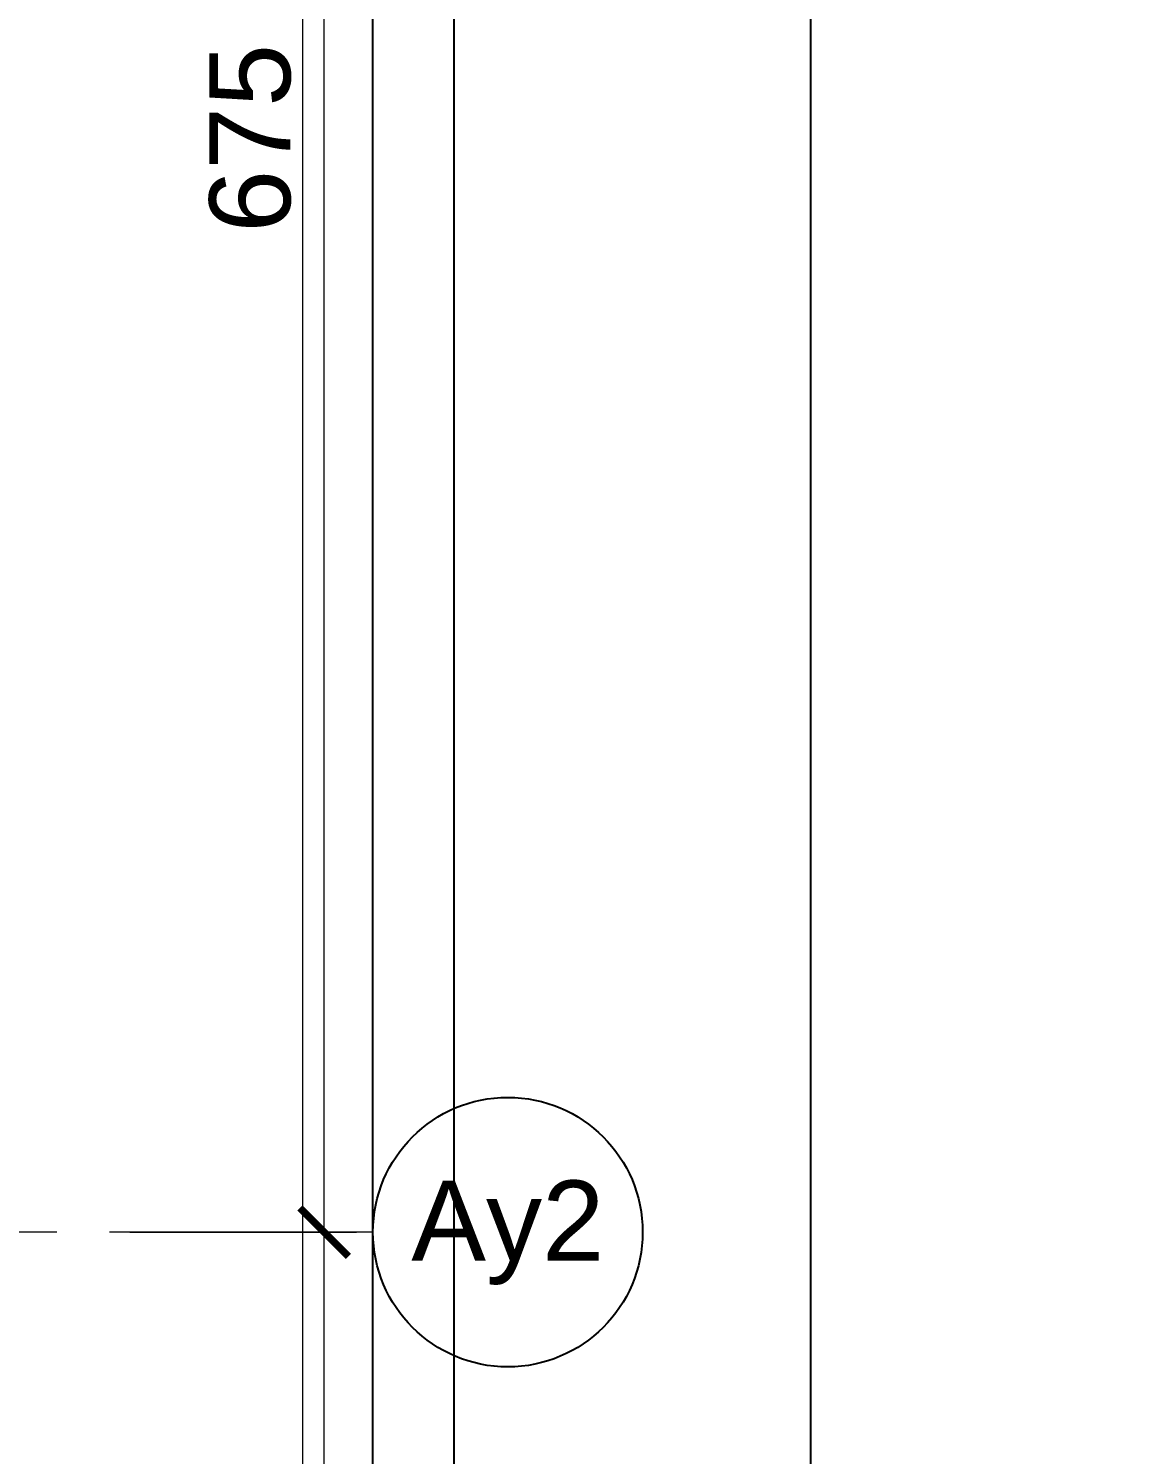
# Model space of a CAD drawing. Header units: centimetres. Extents: x 54080 to 84019, y -57712 to -39496.
# Drawn here: x 59291.4 to 59633.5, y -50741 to -50301 of the extents above; entities that cross this region are included whole.
import ezdxf
from ezdxf.enums import TextEntityAlignment as Align

# ---------------------------------------------------------------- set-up
doc = ezdxf.new("R2010")
doc.units = ezdxf.units.CM
doc.header["$LTSCALE"] = 50
doc.header["$MEASUREMENT"] = 0
doc.linetypes.add('AXES', pattern=[2, 1.25, -0.25, 0.25, -0.25])
doc.linetypes.add('CONTINU', pattern=[0])
doc.layers.get('0').update_dxf_attribs({"color": 8})
for name, color, linetype in [('AXES', 10, 'AXES'), ('BETON COUPE', 3, 'CONTINU'), ('COTE 50ème', 1, 'Continuous')]:
    doc.layers.add(name, color=color, linetype=linetype)
doc.layers.add('FMULT', color=150, linetype='Continuous', plot=False)
doc.layers.add('MACONNERIE COUPE', color=7, linetype='Continuous', lineweight=30)
doc.styles.add('FN_TEXT_1.50', font='arial.ttf', dxfattribs={"height": 10})
doc.styles.add('RS_TEXT_1.50', font='arial.ttf', dxfattribs={"height": 12.5})
doc.styles.add('RS_TXT_100', font='arial.ttf', dxfattribs={"height": 25})
doc.styles.add('RS_TXT_50', font='arial.ttf', dxfattribs={"height": 12.5})
doc.dimstyles.new('RS_100CM_LINEAIRE', dxfattribs={"dimscale": 10, "dimtxt": 25, "dimasz": 1.5, "dimexe": 1, "dimexo": 2.5, "dimgap": 1, "dimtad": 1, "dimdec": 1, "dimrnd": 0.5, "dimdsep": 46, "dimtxsty": 'RS_TXT_100', "dimblk1": 'ARCHTICK', "dimblk2": 'ARCHTICK', "dimsah": 1, "dimcen": 2.5, "dimdle": 1, "dimclrt": 4, "dimadec": 0, "dimazin": 2, "dimtfac": 1, "dimtdec": 1, "dimtix": 1, "dimtmove": 2, "dimatfit": 3, "dimfxl": 1, "dimtolj": 1, "dimtzin": 0, "dimarcsym": 0})
doc.dimstyles.new('RS_50CM_LINEAIRE', dxfattribs={"dimscale": 5, "dimtxt": 12.5, "dimasz": 1.5, "dimexe": 1, "dimexo": 2.5, "dimgap": 1, "dimtad": 1, "dimdec": 1, "dimrnd": 0.5, "dimdsep": 46, "dimtxsty": 'RS_TXT_50', "dimblk1": 'ARCHTICK', "dimblk2": 'ARCHTICK', "dimsah": 1, "dimcen": 2.5, "dimdle": 1, "dimclrt": 4, "dimadec": 0, "dimazin": 2, "dimtfac": 1, "dimtdec": 1, "dimtix": 1, "dimtmove": 2, "dimatfit": 3, "dimfxl": 1, "dimtolj": 1, "dimtzin": 0, "dimarcsym": 0})

# ---------------------------------------------------------------- blocks, each defined once
blk = doc.blocks.new('AXES_FN')
at = {"color": 0, "linetype": 'Continuous'}
blk.add_circle((0, 15), 22.18, dxfattribs=at)
at = {"color": 0, "style": 'FN_TEXT_1.50'}
blk.add_attdef('AXES', text='', height=12.5, dxfattribs=at).set_placement((-48.89, 20.63), align=Align.MIDDLE_CENTER)
blk = doc.blocks.new('_ArchTick')
at = {"color": 0, "linetype": 'ByBlock', "const_width": 0.15}
blk.add_lwpolyline([(-0.5, -0.5), (0.5, 0.5)], dxfattribs=at)
blk = doc.blocks.new('*D125')
at = {"layer": 'AXES', "color": 0, "linetype": 'Continuous', "lineweight": -2, "ltscale": 0.5, "transparency": 16777216}
for p, q in [((75343.39, -42314.73), (75343.39, -41694.73)), ((75283.45, -41704.73), (75353.39, -41704.73)), ((75283.45, -42304.73), (75353.39, -42304.73))]:
    blk.add_line(p, q, dxfattribs=at)
at = {"layer": 'Defpoints', "color": 0, "linetype": 'Continuous', "ltscale": 0.5, "transparency": 16777216}
for p in [(75258.45, -41704.73), (75343.39, -41704.73), (75258.45, -42304.73)]:
    blk.add_point(p, dxfattribs=at)
at = {"layer": 'AXES', "color": 0, "linetype": 'Continuous', "lineweight": -2, "ltscale": 0.5, "transparency": 16777216, "xscale": 15, "yscale": 15, "zscale": 15}
for p, rotation in [((75343.39, -41704.73), 90), ((75343.39, -42304.73), 270)]:
    blk.add_blockref('_ArchTick', p, dxfattribs=dict(at, rotation=rotation))
at = {"layer": 'AXES', "color": 4, "linetype": 'Continuous', "lineweight": 5, "ltscale": 0.5, "transparency": 16777216, "insert": (75320.63, -42004.73), "char_height": 25, "attachment_point": 5, "rotation": 90, "style": 'RS_TXT_100'}
blk.add_mtext('\\A1;600', dxfattribs=at)
blk = doc.blocks.new('*D126')
at = {"layer": 'AXES', "color": 0, "linetype": 'Continuous', "lineweight": -2, "ltscale": 0.5, "transparency": 16777216}
for p, q in [((75343.39, -41714.73), (75343.39, -41019.73)), ((75283.45, -41029.73), (75353.39, -41029.73)), ((75283.45, -41704.73), (75353.39, -41704.73))]:
    blk.add_line(p, q, dxfattribs=at)
at = {"layer": 'Defpoints', "color": 0, "linetype": 'Continuous', "ltscale": 0.5, "transparency": 16777216}
for p in [(75258.45, -41029.73), (75343.39, -41029.73), (75258.45, -41704.73)]:
    blk.add_point(p, dxfattribs=at)
at = {"layer": 'AXES', "color": 0, "linetype": 'Continuous', "lineweight": -2, "ltscale": 0.5, "transparency": 16777216, "xscale": 15, "yscale": 15, "zscale": 15}
for p, rotation in [((75343.39, -41029.73), 90), ((75343.39, -41704.73), 270)]:
    blk.add_blockref('_ArchTick', p, dxfattribs=dict(at, rotation=rotation))
at = {"layer": 'AXES', "color": 4, "linetype": 'Continuous', "lineweight": 5, "ltscale": 0.5, "transparency": 16777216, "insert": (75320.63, -41367.23), "char_height": 25, "attachment_point": 5, "rotation": 90, "style": 'RS_TXT_100'}
blk.add_mtext('\\A1;675', dxfattribs=at)
blk = doc.blocks.new('*D1428')
at = {"layer": 'COTE 50ème', "color": 0, "lineweight": -2, "ltscale": 0.5, "transparency": 16777216}
for p, q in [((59532.74, -54718.51), (59532.74, -49522.22)), ((59290.09, -49527.22), (59537.74, -49527.22)), ((59290.09, -54713.51), (59537.74, -54713.51))]:
    blk.add_line(p, q, dxfattribs=at)
at = {"layer": 'Defpoints', "color": 0, "ltscale": 0.5, "transparency": 16777216}
for p in [(59277.59, -49527.22), (59532.74, -49527.22), (59277.59, -54713.51)]:
    blk.add_point(p, dxfattribs=at)
at = {"layer": 'COTE 50ème', "color": 0, "lineweight": -2, "ltscale": 0.5, "transparency": 16777216, "xscale": 7.5, "yscale": 7.5, "zscale": 7.5}
for p, rotation in [((59532.74, -49527.22), 90), ((59532.74, -54713.51), 270)]:
    blk.add_blockref('_ArchTick', p, dxfattribs=dict(at, rotation=rotation))
at = {"layer": 'COTE 50ème', "color": 4, "ltscale": 0.5, "transparency": 16777216, "insert": (59521.36, -52120.37), "char_height": 12.5, "attachment_point": 5, "rotation": 90, "style": 'RS_TXT_50'}
blk.add_mtext('\\A1;5186.5', dxfattribs=at)
blk = doc.blocks.new('A$C99aa3423')
at = {"layer": 'AXES', "lineweight": 5, "ltscale": 1.3}
blk.add_line((3195, 190), (-1985, 190), dxfattribs=at)
at = {"layer": 'AXES', "linetype": 'ByBlock'}
ref = blk.add_blockref('AXES_FN', (3208.46, 190), dxfattribs=dict(at, xscale=1.875, yscale=1.875, zscale=1.875, rotation=270))
ref.add_attrib('AXES', 'Ay2', dxfattribs={"layer": '0', "color": 0, "height": 24.75, "style": 'RS_TEXT_1.50'}).set_placement((3236.59, 190), align=Align.MIDDLE)
at = {"layer": 'AXES', "linetype": 'Continuous', "lineweight": 5, "ltscale": 0.5}
for base, p1, p2, picture, middle in [((3179.95, 865), (3095, 190), (3095, 865), '*D126', (3157.18, 527.5)), ((3179.95, 190), (3095, -410), (3095, 190), '*D125', (3157.18, -110))]:
    dim = blk.add_linear_dim(base=base, p1=p1, p2=p2, angle=270, dimstyle='RS_100CM_LINEAIRE', dxfattribs=at)
    dim.commit()
    dim.dimension.update_dxf_attribs({"geometry": picture, "text_midpoint": middle, "insert": (-72163.45, 41894.73)})

msp = doc.modelspace()

# ---------------------------------------------------------------- linework, layer by layer
at = {"layer": 'BETON COUPE', "ltscale": 0.5}
for points in [[(59633.47, -54713.51), (59397.67, -54713.51), (59397.67, -49673.86), (59622.81, -49673.86)], [(59633.47, -54688.51), (59422.67, -54688.51), (59422.67, -49698.86), (59622.81, -49698.86)]]:
    msp.add_lwpolyline(points, dxfattribs=at)
at = {"layer": 'FMULT', "lineweight": 5, "ltscale": 0.5}
msp.add_lwpolyline([(54080.24, -55119.47), (59376.01, -55119.47), (59376.01, -48775.25), (54080.24, -48775.25)], close=True, dxfattribs=at)

# ---------------------------------------------------------------- block references
at = {"layer": 'MACONNERIE COUPE', "lineweight": 5, "ltscale": 0.5}
msp.add_blockref('A$C99aa3423', (56202.67, -50862.36), dxfattribs=at)

# ---------------------------------------------------------------- dimensions: what is measured, and where the dimension line sits
at = {"layer": 'COTE 50ème', "ltscale": 0.5}
dim = msp.add_linear_dim(base=(59532.74, -49527.22), p1=(59277.59, -54713.51), p2=(59277.59, -49527.22), angle=90, dimstyle='RS_50CM_LINEAIRE', dxfattribs=at)
dim.commit()
dim.dimension.update_dxf_attribs({"geometry": '*D1428', "text_midpoint": (59521.36, -52120.37)})

doc.saveas('drawing.dxf')
